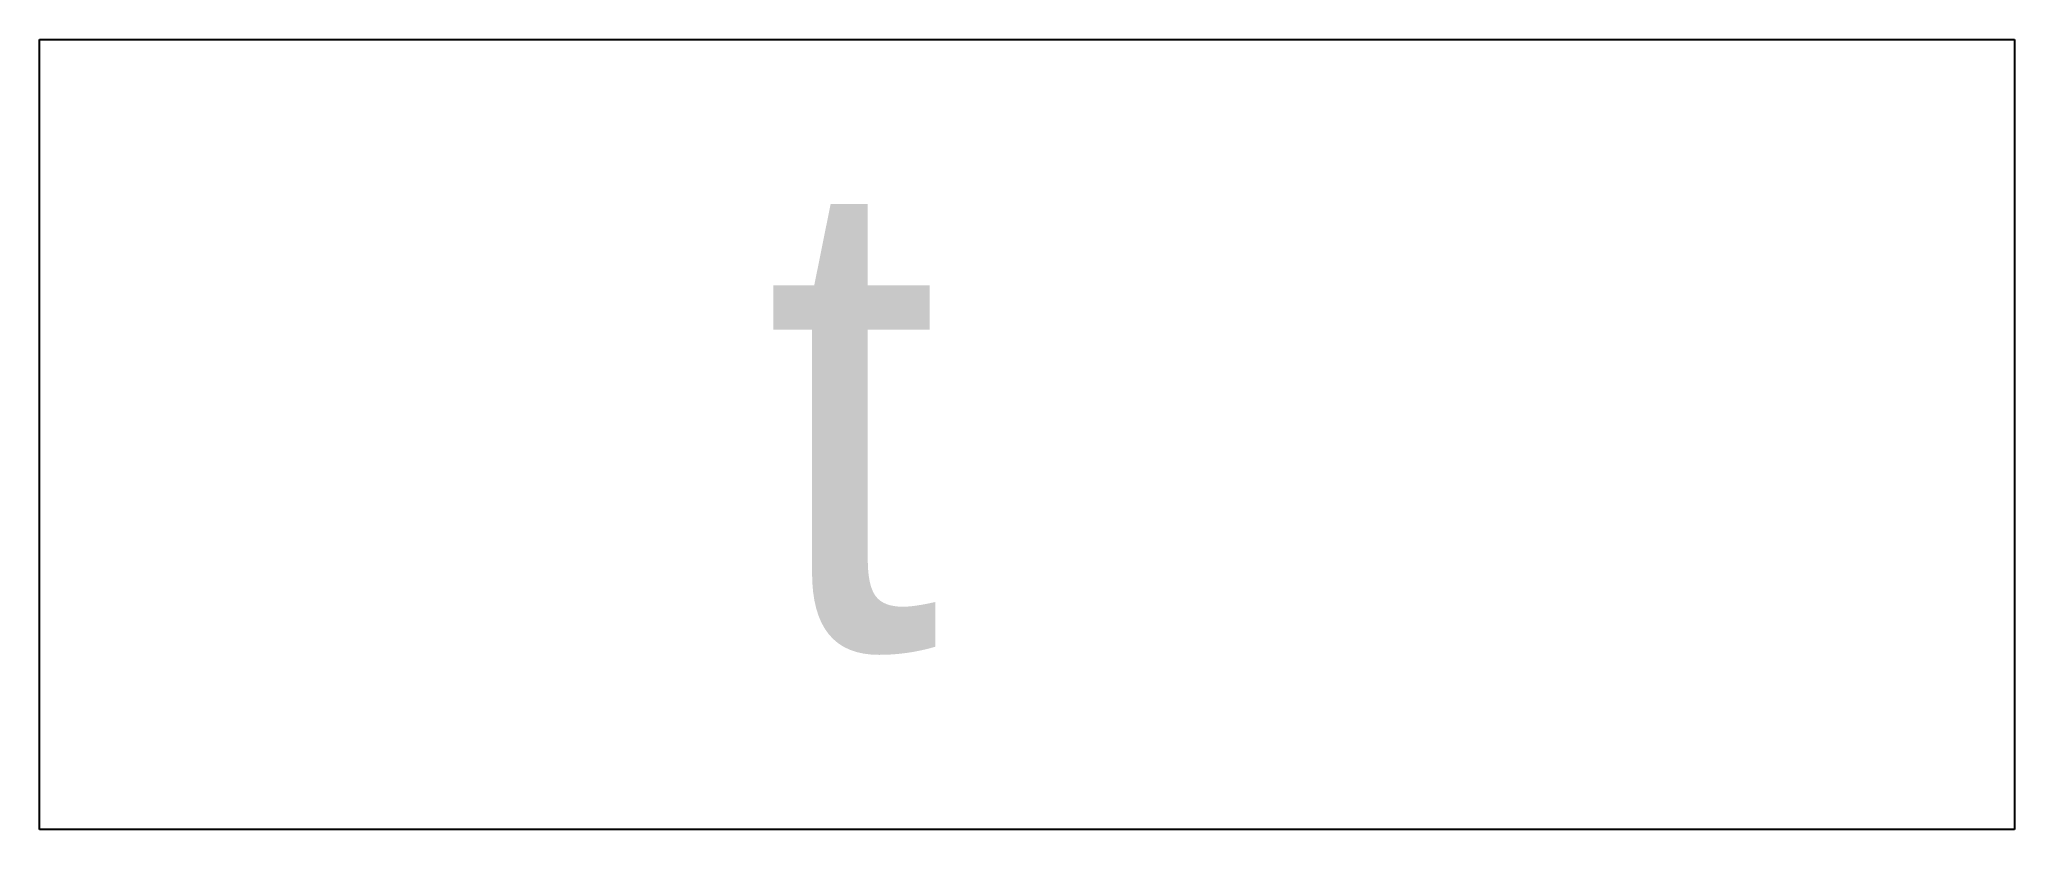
# Model space of a CAD drawing. Extents: x 237.5 to 262.5, y 505 to 515.
import ezdxf

# ---------------------------------------------------------------- set-up
doc = ezdxf.new("R2010")
doc.units = 0
doc.header["$LTSCALE"] = 20
doc.header["$MEASUREMENT"] = 0
doc.layers.get('0').update_dxf_attribs({"linetype": 'CONTINUOUS'})

msp = doc.modelspace()

# ---------------------------------------------------------------- linework, layer by layer
for p, q in [((237.5, 505), (237.5, 515)), ((237.5, 515), (262.5, 515)), ((262.5, 515), (262.5, 505)), ((262.5, 505), (237.5, 505))]:
    msp.add_line(p, q)

# ---------------------------------------------------------------- texts
msp.add_text('t', height=6).set_placement((246.66798, 507.279))

doc.saveas('drawing.dxf')
